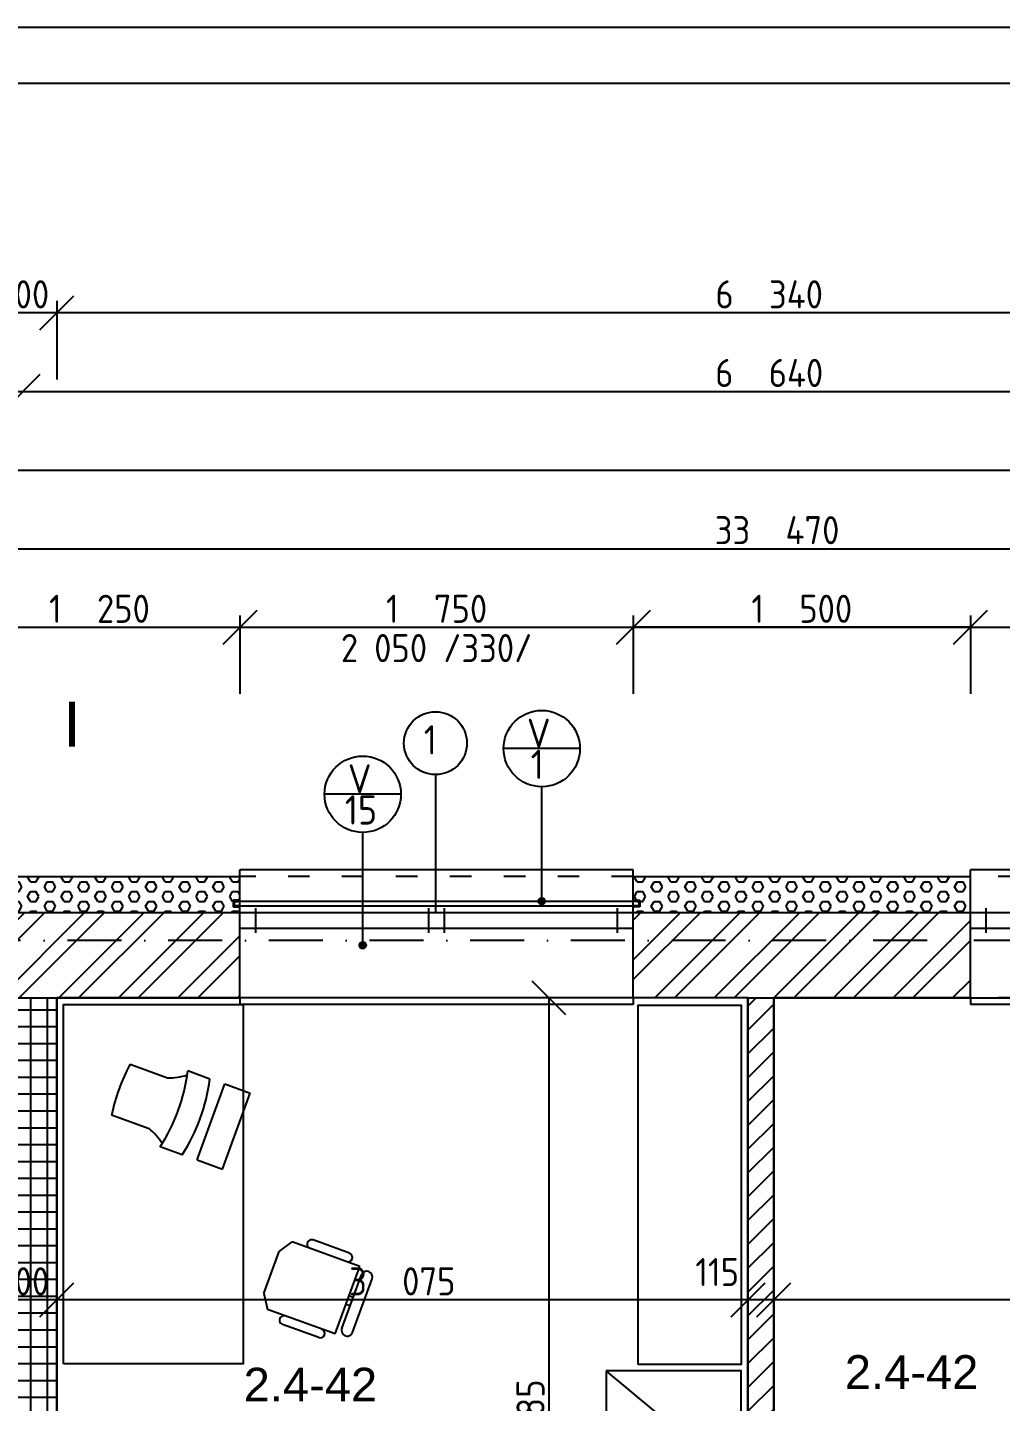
# Model space of a CAD drawing. Extents: x 4511820 to 5180432, y -1526536 to -944957.
# Drawn here: x 5136212 to 5140542, y -1201411 to -1195294 of the extents above; entities that cross this region are included whole.
import ezdxf

# ---------------------------------------------------------------- set-up
doc = ezdxf.new("R2010")
doc.units = 0
doc.header["$MEASUREMENT"] = 0
doc.linetypes.add('ACAD_ISO03W100', pattern=[30, 12, -18])
doc.linetypes.add('BODKOCIARKOVANA_3', pattern=[5.6, 3, -1.3, 0, -1.3])
doc.layers.get('0').update_dxf_attribs({"linetype": 'CONTINUOUS'})
doc.layers.get('Defpoints').update_dxf_attribs({"color": 61, "linetype": 'CONTINUOUS'})
for name, color, linetype in [('KÓTY', 4, 'CONTINUOUS'), ('MÚRY', 1, 'CONTINUOUS'), ('OKNÁ', 143, 'CONTINUOUS'), ('osi', 253, 'CONTINUOUS'), ('Plochy', 41, 'CONTINUOUS'), ('POPIS', 7, 'CONTINUOUS'), ('TENKÁ', 7, 'CONTINUOUS'), ('ZARIADENIE', 47, 'CONTINUOUS'), ('ŠRAFY', 82, 'CONTINUOUS')]:
    doc.layers.add(name, color=color, linetype=linetype)
doc.styles.add('ARIAL', font='arial.ttf')
doc.styles.add('styl1', font='arial.ttf')
doc.styles.add('STYLE1', font='isocp.shx')
doc.dimstyles.new('STANDARD-50', dxfattribs={"dimtxt": 125, "dimasz": 150, "dimexe": 10, "dimexo": 200, "dimgap": 20, "dimtad": 1, "dimdsep": 46, "dimlunit": 6, "dimtxsty": 'STYLE1', "dimblk1": 'OBLIQUE', "dimblk2": 'OBLIQUE', "dimsah": 1, "dimcen": 2.5, "dimse1": 1, "dimse2": 1, "dimadec": 0, "dimazin": 0, "dimtfac": 1, "dimtmove": 1, "dimatfit": 3, "dimldrblk": 'OBLIQUE', "dimfxl": 1, "dimtolj": 1, "dimtzin": 0, "dimarcsym": 0})
pattern_1 = [(45, (584112, 2493.08), (-132.5825215, 132.5825215), []), (45, (584200.39, 2493.08), (-132.5825215, 132.5825215), [])]
pattern_2 = [(0, (0, -89070.035), (0, 43.3012702), [25, -50]), (120, (0, -89070.035), (-37.5, -21.6506351), [25, -50]), (60, (25, -89070.035), (-37.5, 21.6506351), [25, -50])]

# ---------------------------------------------------------------- blocks, each defined once
blk = doc.blocks.new('_OBLIQUE')
at = {"color": 0, "linetype": 'ByBlock'}
blk.add_line((-0.5, -0.5), (0.5, 0.5), dxfattribs=at)
blk = doc.blocks.new('*D13621')
at = {"layer": 'Defpoints', "color": 0}
for p in [(5156282.5, -1197264.5), (5095887.5, -1199234.2), (5156282.5, -1199234.2)]:
    blk.add_point(p, dxfattribs=at)
at = {"layer": 'KÓTY', "color": 0, "lineweight": -2}
blk.add_line((5095887.5, -1197264.5), (5156282.5, -1197264.5), dxfattribs=at)
at = {"layer": 'KÓTY', "color": 0, "linetype": 'ByBlock', "lineweight": -2, "xscale": 150, "yscale": 150, "zscale": 150, "rotation": 180}
blk.add_blockref('_OBLIQUE', (5095887.5, -1197264.5), dxfattribs=at)
at = {"layer": 'KÓTY', "color": 0, "linetype": 'ByBlock', "lineweight": -2, "xscale": 150, "yscale": 150, "zscale": 150}
blk.add_blockref('_OBLIQUE', (5156282.5, -1197264.5), dxfattribs=at)
at = {"layer": 'KÓTY', "color": 0, "insert": (5126085, -1197182), "char_height": 125, "attachment_point": 5, "style": 'STYLE1'}
blk.add_mtext('\\A1;60ﾠ395', dxfattribs=at)
blk = doc.blocks.new('*D13629')
at = {"layer": 'Defpoints', "color": 0}
for p in [(5136192.5, -1196914.5), (5129552.5, -1199359.2), (5136192.5, -1199359.2)]:
    blk.add_point(p, dxfattribs=at)
at = {"layer": 'KÓTY', "color": 0, "lineweight": -2}
blk.add_line((5129552.5, -1196914.5), (5136192.5, -1196914.5), dxfattribs=at)
at = {"layer": 'KÓTY', "color": 0, "linetype": 'ByBlock', "lineweight": -2, "xscale": 150, "yscale": 150, "zscale": 150, "rotation": 180}
blk.add_blockref('_OBLIQUE', (5129552.5, -1196914.5), dxfattribs=at)
at = {"layer": 'KÓTY', "color": 0, "linetype": 'ByBlock', "lineweight": -2, "xscale": 150, "yscale": 150, "zscale": 150}
blk.add_blockref('_OBLIQUE', (5136192.5, -1196914.5), dxfattribs=at)
at = {"layer": 'KÓTY', "color": 0, "insert": (5132872.5, -1196832), "char_height": 125, "attachment_point": 5, "style": 'STYLE1'}
blk.add_mtext('\\A1;6ﾠ640', dxfattribs=at)
blk = doc.blocks.new('*D13630')
at = {"layer": 'Defpoints', "color": 0}
for p in [(5142832.5, -1196914.5), (5136192.5, -1199359.2), (5142832.5, -1199359.2)]:
    blk.add_point(p, dxfattribs=at)
at = {"layer": 'KÓTY', "color": 0, "lineweight": -2}
blk.add_line((5136192.5, -1196914.5), (5142832.5, -1196914.5), dxfattribs=at)
at = {"layer": 'KÓTY', "color": 0, "linetype": 'ByBlock', "lineweight": -2, "xscale": 150, "yscale": 150, "zscale": 150, "rotation": 180}
blk.add_blockref('_OBLIQUE', (5136192.5, -1196914.5), dxfattribs=at)
at = {"layer": 'KÓTY', "color": 0, "linetype": 'ByBlock', "lineweight": -2, "xscale": 150, "yscale": 150, "zscale": 150}
blk.add_blockref('_OBLIQUE', (5142832.5, -1196914.5), dxfattribs=at)
at = {"layer": 'KÓTY', "color": 0, "insert": (5139512.5, -1196832), "char_height": 125, "attachment_point": 5, "style": 'STYLE1'}
blk.add_mtext('\\A1;6ﾠ640', dxfattribs=at)
blk = doc.blocks.new('*D13649')
at = {"layer": 'Defpoints', "color": 0}
for p in [(5138907.5, -1197964.5), (5138907.5, -1199234.2), (5140407.5, -1199234.2)]:
    blk.add_point(p, dxfattribs=at)
at = {"layer": 'KÓTY', "color": 0, "lineweight": -2}
blk.add_line((5140407.5, -1197964.5), (5138907.5, -1197964.5), dxfattribs=at)
at = {"layer": 'KÓTY', "color": 0, "linetype": 'ByBlock', "lineweight": -2, "xscale": 150, "yscale": 150, "zscale": 150, "rotation": 180}
blk.add_blockref('_OBLIQUE', (5138907.5, -1197964.5), dxfattribs=at)
at = {"layer": 'KÓTY', "color": 0, "linetype": 'ByBlock', "lineweight": -2, "xscale": 150, "yscale": 150, "zscale": 150}
blk.add_blockref('_OBLIQUE', (5140407.5, -1197964.5), dxfattribs=at)
at = {"layer": 'KÓTY', "color": 0, "insert": (5139657.5, -1197882), "char_height": 125, "attachment_point": 5, "style": 'STYLE1'}
blk.add_mtext('\\A1;1ﾠ500', dxfattribs=at)
blk = doc.blocks.new('*D13650')
at = {"layer": 'Defpoints', "color": 0}
for p in [(5140407.5, -1197964.5), (5138907.5, -1199234.2), (5140407.5, -1199234.2)]:
    blk.add_point(p, dxfattribs=at)
at = {"layer": 'KÓTY', "color": 0, "lineweight": -2}
blk.add_line((5138907.5, -1197964.5), (5140407.5, -1197964.5), dxfattribs=at)
at = {"layer": 'KÓTY', "color": 0, "linetype": 'ByBlock', "lineweight": -2, "xscale": 150, "yscale": 150, "zscale": 150, "rotation": 180}
blk.add_blockref('_OBLIQUE', (5138907.5, -1197964.5), dxfattribs=at)
at = {"layer": 'KÓTY', "color": 0, "linetype": 'ByBlock', "lineweight": -2, "xscale": 150, "yscale": 150, "zscale": 150}
blk.add_blockref('_OBLIQUE', (5140407.5, -1197964.5), dxfattribs=at)
at = {"layer": 'KÓTY', "color": 0, "insert": (5139657.5, -1197882), "char_height": 125, "attachment_point": 5, "style": 'STYLE1'}
blk.add_mtext('\\A1;1ﾠ500', dxfattribs=at)
blk = doc.blocks.new('*D13651')
at = {"layer": 'Defpoints', "color": 0}
for p in [(5141827.5, -1197964.5), (5140407.5, -1199234.2), (5141827.5, -1199234.2)]:
    blk.add_point(p, dxfattribs=at)
at = {"layer": 'KÓTY', "color": 0, "lineweight": -2}
blk.add_line((5140407.5, -1197964.5), (5141827.5, -1197964.5), dxfattribs=at)
at = {"layer": 'KÓTY', "color": 0, "linetype": 'ByBlock', "lineweight": -2, "xscale": 150, "yscale": 150, "zscale": 150, "rotation": 180}
blk.add_blockref('_OBLIQUE', (5140407.5, -1197964.5), dxfattribs=at)
at = {"layer": 'KÓTY', "color": 0, "linetype": 'ByBlock', "lineweight": -2, "xscale": 150, "yscale": 150, "zscale": 150}
blk.add_blockref('_OBLIQUE', (5141827.5, -1197964.5), dxfattribs=at)
at = {"layer": 'KÓTY', "color": 0, "insert": (5141117.5, -1197882), "char_height": 125, "attachment_point": 5, "style": 'STYLE1'}
blk.add_mtext('\\A1;1ﾠ420', dxfattribs=at)
blk = doc.blocks.new('*D13659')
at = {"layer": 'Defpoints', "color": 0}
for p in [(5156282.5, -1197614.5), (5122812.5, -1199074.2), (5156282.5, -1199234.2)]:
    blk.add_point(p, dxfattribs=at)
at = {"layer": 'KÓTY', "color": 0, "lineweight": -2}
blk.add_line((5122812.5, -1197614.5), (5156282.5, -1197614.5), dxfattribs=at)
at = {"layer": 'KÓTY', "color": 0, "linetype": 'ByBlock', "lineweight": -2, "xscale": 150, "yscale": 150, "zscale": 150, "rotation": 180}
blk.add_blockref('_OBLIQUE', (5122812.5, -1197614.5), dxfattribs=at)
at = {"layer": 'KÓTY', "color": 0, "linetype": 'ByBlock', "lineweight": -2, "xscale": 150, "yscale": 150, "zscale": 150}
blk.add_blockref('_OBLIQUE', (5156282.5, -1197614.5), dxfattribs=at)
at = {"layer": 'KÓTY', "color": 0, "insert": (5139547.5, -1197532), "char_height": 125, "attachment_point": 5, "style": 'STYLE1'}
blk.add_mtext('\\A1;33ﾠ470', dxfattribs=at)
blk = doc.blocks.new('*D13720')
at = {"layer": 'Defpoints', "color": 0}
for p in [(5136342.5, -1196564.5), (5136342.5, -1199614.2), (5142682.5, -1199614.2)]:
    blk.add_point(p, dxfattribs=at)
at = {"layer": 'KÓTY', "color": 0, "lineweight": -2}
blk.add_line((5142682.5, -1196564.5), (5136342.5, -1196564.5), dxfattribs=at)
at = {"layer": 'KÓTY', "color": 0, "linetype": 'ByBlock', "lineweight": -2, "xscale": 150, "yscale": 150, "zscale": 150, "rotation": 180}
blk.add_blockref('_OBLIQUE', (5136342.5, -1196564.5), dxfattribs=at)
at = {"layer": 'KÓTY', "color": 0, "linetype": 'ByBlock', "lineweight": -2, "xscale": 150, "yscale": 150, "zscale": 150}
blk.add_blockref('_OBLIQUE', (5142682.5, -1196564.5), dxfattribs=at)
at = {"layer": 'KÓTY', "color": 0, "insert": (5139512.5, -1196482), "char_height": 125, "attachment_point": 5, "style": 'STYLE1'}
blk.add_mtext('\\A1;6ﾠ340', dxfattribs=at)
blk = doc.blocks.new('*D13721')
at = {"layer": 'Defpoints', "color": 0}
for p in [(5136042.5, -1196564.5), (5136042.5, -1199614.2), (5136342.5, -1199614.2)]:
    blk.add_point(p, dxfattribs=at)
at = {"layer": 'KÓTY', "color": 0, "lineweight": -2}
blk.add_line((5136342.5, -1196564.5), (5136042.5, -1196564.5), dxfattribs=at)
at = {"layer": 'KÓTY', "color": 0, "linetype": 'ByBlock', "lineweight": -2, "xscale": 150, "yscale": 150, "zscale": 150, "rotation": 180}
blk.add_blockref('_OBLIQUE', (5136042.5, -1196564.5), dxfattribs=at)
at = {"layer": 'KÓTY', "color": 0, "linetype": 'ByBlock', "lineweight": -2, "xscale": 150, "yscale": 150, "zscale": 150}
blk.add_blockref('_OBLIQUE', (5136342.5, -1196564.5), dxfattribs=at)
at = {"layer": 'KÓTY', "color": 0, "insert": (5136192.5, -1196482), "char_height": 125, "attachment_point": 5, "style": 'STYLE1'}
blk.add_mtext('\\A1;300', dxfattribs=at)
blk = doc.blocks.new('*D14034')
at = {"layer": 'Defpoints', "color": 0}
for p in [(5137157.5, -1197964.5), (5135907.5, -1199234.2), (5137157.5, -1199234.2)]:
    blk.add_point(p, dxfattribs=at)
at = {"layer": 'KÓTY', "color": 0, "lineweight": -2}
blk.add_line((5135907.5, -1197964.5), (5137157.5, -1197964.5), dxfattribs=at)
at = {"layer": 'KÓTY', "color": 0, "linetype": 'ByBlock', "lineweight": -2, "xscale": 150, "yscale": 150, "zscale": 150, "rotation": 180}
blk.add_blockref('_OBLIQUE', (5135907.5, -1197964.5), dxfattribs=at)
at = {"layer": 'KÓTY', "color": 0, "linetype": 'ByBlock', "lineweight": -2, "xscale": 150, "yscale": 150, "zscale": 150}
blk.add_blockref('_OBLIQUE', (5137157.5, -1197964.5), dxfattribs=at)
at = {"layer": 'KÓTY', "color": 0, "insert": (5136532.5, -1197882), "char_height": 125, "attachment_point": 5, "style": 'STYLE1'}
blk.add_mtext('\\A1;1ﾠ250', dxfattribs=at)
blk = doc.blocks.new('*D14035')
at = {"layer": 'Defpoints', "color": 0}
for p in [(5138907.5, -1197964.5), (5137157.5, -1199234.2), (5138907.5, -1199234.2)]:
    blk.add_point(p, dxfattribs=at)
at = {"layer": 'KÓTY', "color": 0, "lineweight": -2}
blk.add_line((5137157.5, -1197964.5), (5138907.5, -1197964.5), dxfattribs=at)
at = {"layer": 'KÓTY', "color": 0, "linetype": 'ByBlock', "lineweight": -2, "xscale": 150, "yscale": 150, "zscale": 150, "rotation": 180}
blk.add_blockref('_OBLIQUE', (5137157.5, -1197964.5), dxfattribs=at)
at = {"layer": 'KÓTY', "color": 0, "linetype": 'ByBlock', "lineweight": -2, "xscale": 150, "yscale": 150, "zscale": 150}
blk.add_blockref('_OBLIQUE', (5138907.5, -1197964.5), dxfattribs=at)
at = {"layer": 'KÓTY', "color": 0, "insert": (5138032.5, -1197882), "char_height": 125, "attachment_point": 5, "style": 'STYLE1'}
blk.add_mtext('\\A1;1ﾠ750', dxfattribs=at)
blk = doc.blocks.new('*D27130')
at = {"layer": 'Defpoints', "color": 0}
for p in [(5138907.5, -1197964.5), (5138907.5, -1199234.2), (5140407.5, -1199234.2)]:
    blk.add_point(p, dxfattribs=at)
at = {"layer": 'KÓTY', "color": 0, "lineweight": -2}
blk.add_line((5140407.5, -1197964.5), (5138907.5, -1197964.5), dxfattribs=at)
at = {"layer": 'KÓTY', "color": 0, "linetype": 'ByBlock', "lineweight": -2, "xscale": 150, "yscale": 150, "zscale": 150, "rotation": 180}
blk.add_blockref('_OBLIQUE', (5138907.5, -1197964.5), dxfattribs=at)
at = {"layer": 'KÓTY', "color": 0, "linetype": 'ByBlock', "lineweight": -2, "xscale": 150, "yscale": 150, "zscale": 150}
blk.add_blockref('_OBLIQUE', (5140407.5, -1197964.5), dxfattribs=at)
at = {"layer": 'KÓTY', "color": 0, "insert": (5139657.5, -1197882), "char_height": 125, "attachment_point": 5, "style": 'STYLE1'}
blk.add_mtext('\\A1;1ﾠ500', dxfattribs=at)
blk = doc.blocks.new('*D27131')
at = {"layer": 'Defpoints', "color": 0}
for p in [(5140407.5, -1197964.5), (5138907.5, -1199234.2), (5140407.5, -1199234.2)]:
    blk.add_point(p, dxfattribs=at)
at = {"layer": 'KÓTY', "color": 0, "lineweight": -2}
blk.add_line((5138907.5, -1197964.5), (5140407.5, -1197964.5), dxfattribs=at)
at = {"layer": 'KÓTY', "color": 0, "linetype": 'ByBlock', "lineweight": -2, "xscale": 150, "yscale": 150, "zscale": 150, "rotation": 180}
blk.add_blockref('_OBLIQUE', (5138907.5, -1197964.5), dxfattribs=at)
at = {"layer": 'KÓTY', "color": 0, "linetype": 'ByBlock', "lineweight": -2, "xscale": 150, "yscale": 150, "zscale": 150}
blk.add_blockref('_OBLIQUE', (5140407.5, -1197964.5), dxfattribs=at)
at = {"layer": 'KÓTY', "color": 0, "insert": (5139657.5, -1197882), "char_height": 125, "attachment_point": 5, "style": 'STYLE1'}
blk.add_mtext('\\A1;1ﾠ500', dxfattribs=at)
blk = doc.blocks.new('*D27132')
at = {"layer": 'Defpoints', "color": 0}
for p in [(5141827.5, -1197964.5), (5140407.5, -1199234.2), (5141827.5, -1199234.2)]:
    blk.add_point(p, dxfattribs=at)
at = {"layer": 'KÓTY', "color": 0, "lineweight": -2}
blk.add_line((5140407.5, -1197964.5), (5141827.5, -1197964.5), dxfattribs=at)
at = {"layer": 'KÓTY', "color": 0, "linetype": 'ByBlock', "lineweight": -2, "xscale": 150, "yscale": 150, "zscale": 150, "rotation": 180}
blk.add_blockref('_OBLIQUE', (5140407.5, -1197964.5), dxfattribs=at)
at = {"layer": 'KÓTY', "color": 0, "linetype": 'ByBlock', "lineweight": -2, "xscale": 150, "yscale": 150, "zscale": 150}
blk.add_blockref('_OBLIQUE', (5141827.5, -1197964.5), dxfattribs=at)
at = {"layer": 'KÓTY', "color": 0, "insert": (5141117.5, -1197882), "char_height": 125, "attachment_point": 5, "style": 'STYLE1'}
blk.add_mtext('\\A1;1ﾠ420', dxfattribs=at)
blk = doc.blocks.new('*D27316')
at = {"layer": 'Defpoints', "color": 0}
for p in [(5137157.5, -1197964.5), (5135907.5, -1199234.2), (5137157.5, -1199234.2)]:
    blk.add_point(p, dxfattribs=at)
at = {"layer": 'KÓTY', "color": 0, "lineweight": -2}
blk.add_line((5135907.5, -1197964.5), (5137157.5, -1197964.5), dxfattribs=at)
at = {"layer": 'KÓTY', "color": 0, "linetype": 'ByBlock', "lineweight": -2, "xscale": 150, "yscale": 150, "zscale": 150, "rotation": 180}
blk.add_blockref('_OBLIQUE', (5135907.5, -1197964.5), dxfattribs=at)
at = {"layer": 'KÓTY', "color": 0, "linetype": 'ByBlock', "lineweight": -2, "xscale": 150, "yscale": 150, "zscale": 150}
blk.add_blockref('_OBLIQUE', (5137157.5, -1197964.5), dxfattribs=at)
at = {"layer": 'KÓTY', "color": 0, "insert": (5136532.5, -1197882), "char_height": 125, "attachment_point": 5, "style": 'STYLE1'}
blk.add_mtext('\\A1;1ﾠ250', dxfattribs=at)
blk = doc.blocks.new('*D27317')
at = {"layer": 'Defpoints', "color": 0}
for p in [(5138907.5, -1197964.5), (5137157.5, -1199234.2), (5138907.5, -1199234.2)]:
    blk.add_point(p, dxfattribs=at)
at = {"layer": 'KÓTY', "color": 0, "lineweight": -2}
blk.add_line((5137157.5, -1197964.5), (5138907.5, -1197964.5), dxfattribs=at)
at = {"layer": 'KÓTY', "color": 0, "linetype": 'ByBlock', "lineweight": -2, "xscale": 150, "yscale": 150, "zscale": 150, "rotation": 180}
blk.add_blockref('_OBLIQUE', (5137157.5, -1197964.5), dxfattribs=at)
at = {"layer": 'KÓTY', "color": 0, "linetype": 'ByBlock', "lineweight": -2, "xscale": 150, "yscale": 150, "zscale": 150}
blk.add_blockref('_OBLIQUE', (5138907.5, -1197964.5), dxfattribs=at)
at = {"layer": 'KÓTY', "color": 0, "insert": (5138032.5, -1197882), "char_height": 125, "attachment_point": 5, "style": 'STYLE1'}
blk.add_mtext('\\A1;1ﾠ750', dxfattribs=at)
blk = doc.blocks.new('SKRINA')
at = {"layer": 'ZARIADENIE'}
for p, q in [((4449069, -1324645.2), (4448469, -1324145.2)), ((4448469, -1325145.2), (4449069, -1324645.2))]:
    blk.add_line(p, q, dxfattribs=at)
blk.add_lwpolyline([(4448469, -1324145.2), (4448469, -1325145.2), (4449069, -1325145.2), (4449069, -1324145.2)], close=True, dxfattribs=at)
blk = doc.blocks.new('*D27868')
at = {"layer": 'Defpoints', "color": 0}
for p in [(5139532.5, -1199379.7), (5142682.5, -1199379.7), (5139532.5, -1200959)]:
    blk.add_point(p, dxfattribs=at)
at = {"layer": 'KÓTY', "color": 0, "lineweight": -2}
blk.add_line((5142682.5, -1200959), (5139532.5, -1200959), dxfattribs=at)
at = {"layer": 'KÓTY', "color": 0, "linetype": 'ByBlock', "lineweight": -2, "xscale": 150, "yscale": 150, "zscale": 150, "rotation": 180}
blk.add_blockref('_OBLIQUE', (5139532.5, -1200959), dxfattribs=at)
at = {"layer": 'KÓTY', "color": 0, "linetype": 'ByBlock', "lineweight": -2, "xscale": 150, "yscale": 150, "zscale": 150}
blk.add_blockref('_OBLIQUE', (5142682.5, -1200959), dxfattribs=at)
at = {"layer": 'KÓTY', "color": 0, "insert": (5141107.5, -1200876.5), "char_height": 125, "attachment_point": 5, "style": 'STYLE1'}
blk.add_mtext('\\A1;3ﾠ150', dxfattribs=at)
blk = doc.blocks.new('*D27869')
at = {"layer": 'Defpoints', "color": 0}
for p in [(5139417.5, -1199379.7), (5139532.5, -1199379.7), (5139417.5, -1200959)]:
    blk.add_point(p, dxfattribs=at)
at = {"layer": 'KÓTY', "color": 0, "lineweight": -2}
blk.add_line((5139532.5, -1200959), (5139417.5, -1200959), dxfattribs=at)
at = {"layer": 'KÓTY', "color": 0, "linetype": 'ByBlock', "lineweight": -2, "xscale": 150, "yscale": 150, "zscale": 150, "rotation": 180}
blk.add_blockref('_OBLIQUE', (5139417.5, -1200959), dxfattribs=at)
at = {"layer": 'KÓTY', "color": 0, "linetype": 'ByBlock', "lineweight": -2, "xscale": 150, "yscale": 150, "zscale": 150}
blk.add_blockref('_OBLIQUE', (5139532.5, -1200959), dxfattribs=at)
at = {"layer": 'KÓTY', "color": 0, "insert": (5139281, -1200835), "char_height": 125, "attachment_point": 5, "style": 'STYLE1'}
blk.add_mtext('\\A1;115', dxfattribs=at)
blk = doc.blocks.new('*D27870')
at = {"layer": 'Defpoints', "color": 0}
for p in [(5136342.5, -1199379.7), (5139417.5, -1199379.7), (5136342.5, -1200959)]:
    blk.add_point(p, dxfattribs=at)
at = {"layer": 'KÓTY', "color": 0, "lineweight": -2}
blk.add_line((5139417.5, -1200959), (5136342.5, -1200959), dxfattribs=at)
at = {"layer": 'KÓTY', "color": 0, "linetype": 'ByBlock', "lineweight": -2, "xscale": 150, "yscale": 150, "zscale": 150, "rotation": 180}
blk.add_blockref('_OBLIQUE', (5136342.5, -1200959), dxfattribs=at)
at = {"layer": 'KÓTY', "color": 0, "linetype": 'ByBlock', "lineweight": -2, "xscale": 150, "yscale": 150, "zscale": 150}
blk.add_blockref('_OBLIQUE', (5139417.5, -1200959), dxfattribs=at)
at = {"layer": 'KÓTY', "color": 0, "insert": (5137880, -1200876.5), "char_height": 125, "attachment_point": 5, "style": 'STYLE1'}
blk.add_mtext('\\A1;3ﾠ075', dxfattribs=at)
blk = doc.blocks.new('*D27871')
at = {"layer": 'Defpoints', "color": 0}
for p in [(5136042.5, -1199379.7), (5136342.5, -1199379.7), (5136042.5, -1200959)]:
    blk.add_point(p, dxfattribs=at)
at = {"layer": 'KÓTY', "color": 0, "lineweight": -2}
blk.add_line((5136342.5, -1200959), (5136042.5, -1200959), dxfattribs=at)
at = {"layer": 'KÓTY', "color": 0, "linetype": 'ByBlock', "lineweight": -2, "xscale": 150, "yscale": 150, "zscale": 150, "rotation": 180}
blk.add_blockref('_OBLIQUE', (5136042.5, -1200959), dxfattribs=at)
at = {"layer": 'KÓTY', "color": 0, "linetype": 'ByBlock', "lineweight": -2, "xscale": 150, "yscale": 150, "zscale": 150}
blk.add_blockref('_OBLIQUE', (5136342.5, -1200959), dxfattribs=at)
at = {"layer": 'KÓTY', "color": 0, "insert": (5136192.5, -1200876.5), "char_height": 125, "attachment_point": 5, "style": 'STYLE1'}
blk.add_mtext('\\A1;300', dxfattribs=at)
blk = doc.blocks.new('*D28352')
at = {"layer": 'Defpoints', "color": 0}
for p in [(5138533, -1199614.2), (5138644, -1199614.2), (5138644, -1203499.2)]:
    blk.add_point(p, dxfattribs=at)
at = {"layer": 'KÓTY', "color": 0, "lineweight": -2}
blk.add_line((5138533, -1203499.2), (5138533, -1199614.2), dxfattribs=at)
at = {"layer": 'KÓTY', "color": 0, "linetype": 'ByBlock', "lineweight": -2, "xscale": 150, "yscale": 150, "zscale": 150}
for p, rotation in [((5138533, -1199614.2), 90), ((5138533, -1203499.2), 270)]:
    blk.add_blockref('_OBLIQUE', p, dxfattribs=dict(at, rotation=rotation))
at = {"layer": 'KÓTY', "color": 0, "insert": (5138450.5, -1201556.7), "char_height": 125, "attachment_point": 5, "rotation": 90, "style": 'STYLE1'}
blk.add_mtext('\\A1;3ﾠ885', dxfattribs=at)

msp = doc.modelspace()

# ---------------------------------------------------------------- hatches: boundary and pattern name
at = {"layer": 'TENKÁ'}
h = msp.add_hatch(color=256, dxfattribs=at)
h.dxf.hatch_style = 1
h.paths.add_polyline_path([(5138500.5, -1199169.226, 2.41421356), (5138515.5, -1199184.226, 0.41421356)])
h = msp.add_hatch(color=256, dxfattribs=at)
h.dxf.hatch_style = 1
h.paths.add_polyline_path([(5137157.5, -1199204.226), (5137132.5, -1199204.226), (5137132.5, -1199184.226), (5137157.5, -1199184.226), (5137157.5, -1199179.226), (5137127.5, -1199179.226), (5137127.5, -1199209.226), (5137157.5, -1199209.226)])
h = msp.add_hatch(color=256, dxfattribs=at)
h.dxf.hatch_style = 1
h.paths.add_polyline_path([(5138907.5, -1199204.226), (5138932.5, -1199204.226), (5138932.5, -1199184.226), (5138907.5, -1199184.226), (5138907.5, -1199179.226), (5138937.5, -1199179.226), (5138937.5, -1199209.226), (5138907.5, -1199209.226)])
h = msp.add_hatch(color=256, dxfattribs=at)
h.dxf.hatch_style = 1
h.paths.add_polyline_path([(5137703.766, -1199364.9, 2.41421356), (5137718.766, -1199379.9, 0.41421356)])
at = {"layer": 'ŠRAFY'}
h = msp.add_hatch(dxfattribs=at)
h.set_pattern_fill('HEX', color=256, scale=200)
h.set_pattern_definition(pattern_2)
h.paths.add_polyline_path([(5135907.5, -1199234.226), (5137157.5, -1199234.226), (5137157.5, -1199074.226), (5135907.5, -1199074.226)])
h = msp.add_hatch(dxfattribs=at)
h.set_pattern_fill('HEX', color=256, scale=200)
h.set_pattern_definition(pattern_2)
h.paths.add_polyline_path([(5140407.5, -1199074.226), (5138907.5, -1199074.226), (5138907.5, -1199234.226), (5140407.5, -1199234.226)])
h = msp.add_hatch(dxfattribs=at)
h.set_pattern_fill('ANSI32', color=256, scale=500)
h.set_pattern_definition(pattern_1)
h.paths.add_polyline_path([(5135907.5, -1199614.226), (5136042.5, -1199614.226), (5136342.5, -1199614.226), (5137157.5, -1199614.226), (5137157.5, -1199234.226), (5135907.5, -1199234.226)])
h = msp.add_hatch(dxfattribs=at)
h.set_pattern_fill('ANSI32', color=256, scale=500)
h.set_pattern_definition(pattern_1)
h.paths.add_polyline_path([(5138907.5, -1199614.226), (5139417.5, -1199614.226), (5139532.5, -1199614.226), (5140407.5, -1199614.226), (5140407.5, -1199234.226), (5138907.5, -1199234.226)])
at = {"layer": 'ŠRAFY', "ltscale": 0.25}
h = msp.add_hatch(dxfattribs=at)
h.set_pattern_fill('ANSI37', color=256, scale=600, angle=45)
h.set_pattern_definition([(90, (-3307273.674, 579782.7), (-75, 1e-14), []), (180, (-3307273.674, 579782.7), (-1e-14, -75), [])])
h.paths.add_polyline_path([(5136157.5, -1203614.226), (5136342.5, -1203614.226), (5136342.5, -1203499.226), (5136342.5, -1199614.226), (5136042.5, -1199614.226), (5136042.5, -1202799.226), (5136042.5, -1202914.226), (5136042.5, -1203164.226), (5136042.5, -1203279.226), (5136042.5, -1203614.226)])
h = msp.add_hatch(dxfattribs=at)
h.set_pattern_fill('ANSI31', color=256, scale=600, style=0)
h.set_pattern_definition([(45, (515270.5, 214751.965), (-53.0330086, 53.0330086), [])])
h.paths.add_polyline_path([(5139417.5, -1203499.226), (5139242.5, -1203499.226), (5139242.5, -1203614.226), (5139417.5, -1203614.226), (5139632.5, -1203614.226), (5139632.5, -1203499.226), (5139532.5, -1203499.226), (5139532.5, -1199614.226), (5139417.5, -1199614.226)])

# ---------------------------------------------------------------- linework, layer by layer
at = {"layer": 'KÓTY', "ltscale": 25}
msp.add_line((5136342.5, -1196511.132), (5136342.5, -1196861.132), dxfattribs=at)
at = {"layer": 'KÓTY', "ltscale": 0.25}
for p, q in [((5137157.5, -1197911.132), (5137157.5, -1198261.132)), ((5138907.5, -1197911.132), (5138907.5, -1198261.132)), ((5140407.5, -1197911.132), (5140407.5, -1198261.132))]:
    msp.add_line(p, q, dxfattribs=at)
at = {"layer": 'MÚRY'}
for p, q in [((5135907.5, -1199074.226), (5137157.5, -1199074.226)), ((5137157.5, -1199614.226), (5137157.5, -1199074.226)), ((5138907.5, -1199074.226), (5140407.5, -1199074.226)), ((5138907.5, -1199614.226), (5138907.5, -1199074.226)), ((5140407.5, -1199614.226), (5140407.5, -1199074.226)), ((5136342.5, -1199614.226), (5137157.5, -1199614.226)), ((5136342.5, -1203499.226), (5136342.5, -1199614.226)), ((5139417.5, -1199614.226), (5138907.5, -1199614.226)), ((5139417.5, -1199614.226), (5139417.5, -1203499.226)), ((5140407.5, -1199614.226), (5139532.5, -1199614.226)), ((5139532.5, -1199614.226), (5139532.5, -1203499.226))]:
    msp.add_line(p, q, dxfattribs=at)
at = {"layer": 'OKNÁ', "ltscale": 0.25}
for p, q in [((5138027.5, -1198620.372), (5138027.5, -1199234.226)), ((5137157.5, -1199184.226), (5138907.5, -1199184.226)), ((5137157.5, -1199204.226), (5138907.5, -1199204.226)), ((5137157.5, -1199204.226), (5138907.5, -1199204.226)), ((5137227.5, -1199324.226), (5137227.5, -1199214.226)), ((5137227.5, -1199324.226), (5137227.5, -1199214.226)), ((5137997.5, -1199324.226), (5137997.5, -1199214.226)), ((5137997.5, -1199324.226), (5137997.5, -1199214.226)), ((5138067.5, -1199324.226), (5138067.5, -1199214.226)), ((5138067.5, -1199324.226), (5138067.5, -1199214.226)), ((5138837.5, -1199324.226), (5138837.5, -1199214.226)), ((5138837.5, -1199324.226), (5138837.5, -1199214.226)), ((5140477.5, -1199324.226), (5140477.5, -1199214.226)), ((5140477.5, -1199324.226), (5140477.5, -1199214.226)), ((5137157.5, -1199234.226), (5138907.5, -1199234.226)), ((5140407.5, -1199234.226), (5141827.5, -1199234.226)), ((5137157.5, -1199304.226), (5138907.5, -1199304.226)), ((5140407.5, -1199304.226), (5141827.5, -1199304.226))]:
    msp.add_line(p, q, dxfattribs=at)
msp.add_circle((5138027.5, -1198480.372), 140, dxfattribs=at)
at = {"layer": 'osi', "linetype": 'BODKOCIARKOVANA_3', "ltscale": 80}
msp.add_line((5157242.5, -1199359.226), (5093572.5, -1199359.226), dxfattribs=at)
at = {"layer": 'Plochy'}
for points in [[(5139417.5, -1199614.226), (5136342.5, -1199614.226), (5136342.5, -1203499.226), (5139417.5, -1203499.226)], [(5139532.5, -1199614.226), (5142682.5, -1199614.226), (5142682.5, -1203649.226), (5140797.5, -1203649.226), (5140797.5, -1203499.226), (5139532.5, -1203499.226)]]:
    msp.add_lwpolyline(points, close=True, dxfattribs=at)
at = {"layer": 'TENKÁ', "color": 7}
for p, q in [((5180432, -1195293.831), (5091141, -1195293.831)), ((5180182, -1195543.831), (5091391, -1195543.831))]:
    msp.add_line(p, q, dxfattribs=at)
at = {"layer": 'TENKÁ', "ltscale": 0.25}
for p, q in [((5138670.5, -1198504.39), (5138330.5, -1198504.39)), ((5138500.5, -1199184.226), (5138500.5, -1198674.39)), ((5137873.766, -1198707.497), (5137533.766, -1198707.497)), ((5137703.766, -1199379.9), (5137703.766, -1198877.497)), ((5138907.5, -1199044.226), (5137157.5, -1199044.226)), ((5137157.5, -1199074.226), (5137157.5, -1199044.226)), ((5138907.5, -1199074.226), (5138907.5, -1199044.226)), ((5141827.5, -1199044.226), (5140407.5, -1199044.226)), ((5140407.5, -1199074.226), (5140407.5, -1199044.226)), ((5137157.5, -1199614.226), (5137157.5, -1199644.226)), ((5138907.5, -1199644.226), (5137157.5, -1199644.226)), ((5138907.5, -1199614.226), (5138907.5, -1199644.226)), ((5140407.5, -1199614.226), (5140407.5, -1199644.226)), ((5141827.5, -1199644.226), (5140407.5, -1199644.226))]:
    msp.add_line(p, q, dxfattribs=at)
at = {"layer": 'TENKÁ', "linetype": 'ACAD_ISO03W100', "ltscale": 8}
for p, q in [((5138907.5, -1199074.226), (5137157.5, -1199074.226)), ((5141827.5, -1199074.226), (5140407.5, -1199074.226)), ((5138907.5, -1199614.226), (5137157.5, -1199614.226)), ((5141827.5, -1199614.226), (5140407.5, -1199614.226))]:
    msp.add_line(p, q, dxfattribs=at)
at = {"layer": 'TENKÁ'}
for p, q in [((5137157.5, -1199179.226), (5137127.5, -1199179.226)), ((5137127.5, -1199179.226), (5137127.5, -1199209.226)), ((5137157.5, -1199204.226), (5137127.5, -1199204.226)), ((5137127.5, -1199209.226), (5137157.5, -1199209.226)), ((5137157.5, -1199184.226), (5137132.5, -1199184.226)), ((5137132.5, -1199184.226), (5137132.5, -1199204.226)), ((5137132.5, -1199204.226), (5137157.5, -1199204.226)), ((5138907.5, -1199179.226), (5138937.5, -1199179.226)), ((5138907.5, -1199184.226), (5138932.5, -1199184.226)), ((5138907.5, -1199204.226), (5138937.5, -1199204.226)), ((5138932.5, -1199204.226), (5138907.5, -1199204.226)), ((5138937.5, -1199209.226), (5138907.5, -1199209.226)), ((5138932.5, -1199184.226), (5138932.5, -1199204.226)), ((5138937.5, -1199179.226), (5138937.5, -1199209.226)), ((5135907.5, -1199234.226), (5137157.5, -1199234.226)), ((5138907.5, -1199234.226), (5140407.5, -1199234.226)), ((5136042.5, -1199614.226), (5136342.5, -1199614.226)), ((5139417.5, -1199614.226), (5139532.5, -1199614.226))]:
    msp.add_line(p, q, dxfattribs=at)
at = {"layer": 'TENKÁ', "ltscale": 0.25}
for centre in [(5138500.5, -1198504.39), (5137703.766, -1198707.497)]:
    msp.add_circle(centre, 170, dxfattribs=at)
at = {"layer": 'TENKÁ'}
for centre in [(5138500.5, -1199184.226), (5137703.766, -1199379.9)]:
    msp.add_circle(centre, 15, dxfattribs=at)
at = {"layer": 'ZARIADENIE', "color": 8, "ltscale": 0.25}
for p, q in [((5136668.784, -1199910.12), (5136835.061, -1199970.64)), ((5137023.798, -1199975.484), (5136925.329, -1199939.645)), ((5136967.349, -1200335.842), (5137090.477, -1199997.552)), ((5137090.477, -1199997.552), (5137203.24, -1200038.595)), ((5137080.112, -1200376.884), (5137203.24, -1200038.595)), ((5136586.699, -1200135.647), (5136752.976, -1200196.167)), ((5136900.671, -1200313.774), (5136802.202, -1200277.934)), ((5136967.349, -1200335.842), (5137080.112, -1200376.884))]:
    msp.add_line(p, q, dxfattribs=at)
at = {"layer": 'ZARIADENIE', "color": 33, "ltscale": 0.25}
for p, q in [((5137644.777, -1200750.679), (5137483.817, -1200692.095)), ((5137263.61, -1200931.199), (5137332.014, -1200743.261)), ((5137332.014, -1200743.261), (5137390.123, -1200700.56)), ((5137690.825, -1200810.006), (5137390.123, -1200700.56)), ((5137581.378, -1201110.708), (5137690.825, -1200810.006)), ((5137611.388, -1201086.733), (5137698.403, -1200847.662)), ((5137658.373, -1201103.834), (5137745.387, -1200864.763)), ((5137263.61, -1200931.199), (5137280.677, -1201001.261)), ((5137661.736, -1200948.404), (5137642.942, -1200941.563)), ((5137581.378, -1201110.708), (5137280.677, -1201001.261)), ((5137648.055, -1200985.991), (5137629.261, -1200979.151)), ((5137507.969, -1201126.556), (5137347.009, -1201067.972))]:
    msp.add_line(p, q, dxfattribs=at)
at = {"layer": 'ZARIADENIE'}
msp.add_lwpolyline([(5136372.5, -1201244.226), (5136372.5, -1199644.226), (5137172.5, -1199644.226), (5137172.5, -1201244.226)], close=True, dxfattribs=at)
at = {"layer": 'ZARIADENIE', "color": 45, "ltscale": 0.25}
msp.add_lwpolyline([(5138929.733, -1201246.726), (5138929.733, -1199646.726), (5139387.5, -1199646.726), (5139387.5, -1201246.726)], close=True, dxfattribs=at)
at = {"layer": 'ZARIADENIE', "color": 8, "ltscale": 0.25}
for centre, radius, start, end in [((5137389.994, -1200300.321), 820, 151.5850319, 168.4149681), ((5136112.012, -1199835.173), 820, 327.3196165, 352.6803835), ((5136839.234, -1199700.494), 270.179, 269.1150371, 288.0280976), ((5136210.48, -1199871.013), 820, 327.3196165, 352.6803835), ((5136582.526, -1200405.793), 270.179, 31.9719025, 50.8849629)]:
    msp.add_arc(centre, radius, start, end, dxfattribs=at)
at = {"layer": 'ZARIADENIE', "color": 33, "ltscale": 0.25}
for centre, radius, start, end in [((5137476.977, -1200710.888), 20, 70, 250), ((5137637.937, -1200769.473), 20, 250, 70), ((5137721.895, -1200856.212), 25, 340, 160), ((5137353.85, -1201049.178), 20, 70, 250), ((5137514.81, -1201107.762), 20, 250, 70), ((5137634.88, -1201095.284), 25, 160, 340)]:
    msp.add_arc(centre, radius, start, end, dxfattribs=at)

# ---------------------------------------------------------------- block references
at = {"layer": 'ZARIADENIE', "color": 2}
msp.add_blockref('SKRINA', (690318.5, 122870.965), dxfattribs=at)

# ---------------------------------------------------------------- texts
at = {"layer": 'KÓTY', "insert": (5138032.5, -1198056.992), "char_height": 125, "attachment_point": 5, "style": 'STYLE1'}
msp.add_mtext('\\A1;2 050 /330/', dxfattribs=at)
at = {"layer": 'POPIS', "lineweight": 40, "ltscale": 0.25, "style": 'ARIAL'}
for p in [(5139848.911, -1201355.114), (5137173.911, -1201411.114)]:
    msp.add_text('2.4-42', height=150, dxfattribs=at).set_placement(p)
at = {"layer": 'TENKÁ', "ltscale": 0.25, "style": 'styl1'}
msp.add_text('I', height=200, dxfattribs=at).set_placement((5136371.554, -1198495.632))
at = {"layer": 'TENKÁ', "style": 'STYLE1'}
for s, p in [('V', (5138434.47, -1198500.89)), ('1', (5137975.47, -1198530.372)), ('1', (5138450.97, -1198639.527)), ('V', (5137637.735, -1198703.997)), ('15', (5137624.235, -1198842.633))]:
    msp.add_text(s, height=130, dxfattribs=at).set_placement(p)

# ---------------------------------------------------------------- dimensions: what is measured, and where the dimension line sits
at = {"layer": 'KÓTY'}
for base, p1, p2, picture, middle in [((5136042.5, -1196564.535), (5136342.5, -1199614.226), (5136042.5, -1199614.226), '*D13721', (5136192.5, -1196482.035)), ((5136342.5, -1196564.535), (5142682.5, -1199614.226), (5136342.5, -1199614.226), '*D13720', (5139512.5, -1196481.992)), ((5136192.5, -1196914.535), (5129552.5, -1199359.226), (5136192.5, -1199359.226), '*D13629', (5132872.5, -1196831.992)), ((5142832.5, -1196914.535), (5136192.5, -1199359.226), (5142832.5, -1199359.226), '*D13630', (5139512.5, -1196831.992)), ((5156282.5, -1197264.535), (5095887.5, -1199234.226), (5156282.5, -1199234.226), '*D13621', (5126085, -1197181.992)), ((5156282.5, -1197614.535), (5122812.5, -1199074.226), (5156282.5, -1199234.226), '*D13659', (5139547.5, -1197531.992)), ((5137157.5, -1197964.535), (5135907.5, -1199234.226), (5137157.5, -1199234.226), '*D14034', (5136532.5, -1197881.992)), ((5137157.5, -1197964.535), (5135907.5, -1199234.226), (5137157.5, -1199234.226), '*D27316', (5136532.5, -1197881.992)), ((5138907.5, -1197964.535), (5137157.5, -1199234.226), (5138907.5, -1199234.226), '*D14035', (5138032.5, -1197881.992)), ((5138907.5, -1197964.535), (5137157.5, -1199234.226), (5138907.5, -1199234.226), '*D27317', (5138032.5, -1197881.992)), ((5138907.5, -1197964.535), (5140407.5, -1199234.226), (5138907.5, -1199234.226), '*D13649', (5139657.5, -1197881.992)), ((5140407.5, -1197964.535), (5138907.5, -1199234.226), (5140407.5, -1199234.226), '*D13650', (5139657.5, -1197881.992)), ((5138907.5, -1197964.535), (5140407.5, -1199234.226), (5138907.5, -1199234.226), '*D27130', (5139657.5, -1197881.992)), ((5140407.5, -1197964.535), (5138907.5, -1199234.226), (5140407.5, -1199234.226), '*D27131', (5139657.5, -1197881.992)), ((5141827.5, -1197964.535), (5140407.5, -1199234.226), (5141827.5, -1199234.226), '*D13651', (5141117.5, -1197881.992)), ((5141827.5, -1197964.535), (5140407.5, -1199234.226), (5141827.5, -1199234.226), '*D27132', (5141117.5, -1197881.992)), ((5136042.5, -1200959.035), (5136342.5, -1199379.726), (5136042.5, -1199379.726), '*D27871', (5136192.5, -1200876.535)), ((5136342.5, -1200959.035), (5139417.5, -1199379.726), (5136342.5, -1199379.726), '*D27870', (5137880, -1200876.492)), ((5139532.5, -1200959.035), (5142682.5, -1199379.726), (5139532.5, -1199379.726), '*D27868', (5141107.5, -1200876.492))]:
    dim = msp.add_linear_dim(base=base, p1=p1, p2=p2, dimstyle='STANDARD-50', dxfattribs=at)
    dim.commit()
    dim.dimension.update_dxf_attribs({"geometry": picture, "text_midpoint": middle})
dim = msp.add_linear_dim(base=(5139417.5, -1200959.035), p1=(5139532.5, -1199379.726), p2=(5139417.5, -1199379.726), dimstyle='STANDARD-50', dxfattribs=at)
dim.commit()
dim.dimension.update_dxf_attribs({"geometry": '*D27869', "text_midpoint": (5139281, -1200917.535), "dimtype": 160})
dim = msp.add_linear_dim(base=(5138533, -1199614.226), p1=(5138644, -1203499.226), p2=(5138644, -1199614.226), angle=90, dimstyle='STANDARD-50', dxfattribs=at)
dim.commit()
dim.dimension.update_dxf_attribs({"geometry": '*D28352', "text_midpoint": (5138450.457, -1201556.726)})

doc.saveas('drawing.dxf')
